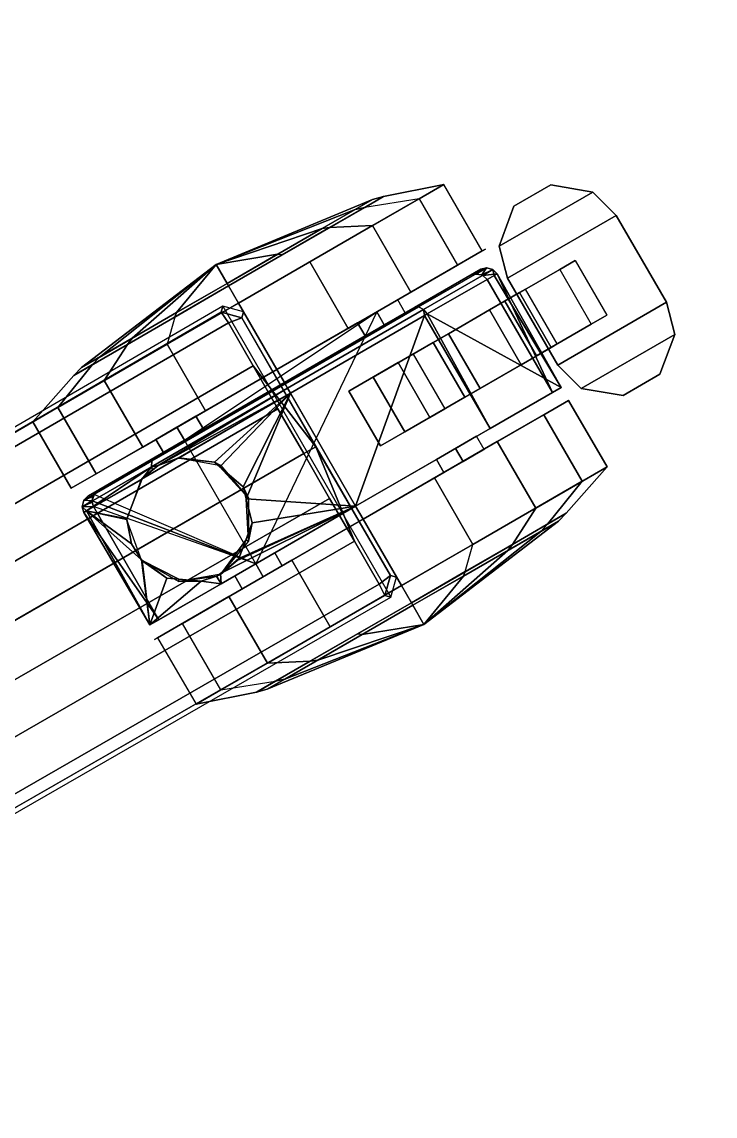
# Model space of a CAD drawing. Header units: millimetres. Extents: x 22804 to 54168, y 19058 to 39187.
# Drawn here: x 48299.6 to 48387.2, y 26384.5 to 26522.9 of the extents above; entities that cross this region are included whole.
import ezdxf

# ---------------------------------------------------------------- set-up
doc = ezdxf.new("R2010")
doc.units = ezdxf.units.MM
doc.header["$LTSCALE"] = 20
for name, color, linetype in [('Furniture', 31, 'Continuous'), ('TABLE-BASE', 6, 'Continuous'), ('TABLE-CASTER', 6, 'Continuous'), ('TABLE-TOPVEN', 6, 'Continuous')]:
    doc.layers.add(name, color=color, linetype=linetype)

# ---------------------------------------------------------------- blocks, each defined once
blk = doc.blocks.new('table')
at = {"layer": 'TABLE-BASE', "color": 4}
for points in [[(-45.5892, 23.6319, 2.4908), (-45.6896, 23.6606, 2.488), (-47.0104, 22.8981, 2.488), (-47.0377, 22.7956, 2.4908)], [(-45.6977, 23.6306, 3.1165), (-45.6896, 23.6606, 2.488), (-47.0104, 22.8981, 2.488), (-46.9804, 22.89, 3.1165)], [(-45.6977, 23.6306, 3.1165), (-45.5972, 23.6021, 3.1165), (-45.5892, 23.6319, 2.4908), (-45.6896, 23.6606, 2.488)], [(-46.9804, 22.89, 3.1165), (-46.338, 23.2586, 3.1748), (-45.6977, 23.6306, 3.1165)], [(-45.6977, 23.6306, 3.1165), (-46.338, 23.2586, 3.1748), (-45.8674, 23.451, 3.2217), (-45.6541, 23.5741, 3.1879)], [(-45.6977, 23.6306, 3.1165), (-45.6977, 23.6306, 3.1165), (-45.6541, 23.5741, 3.1879), (-45.5972, 23.6021, 3.1165)], [(-45.5972, 23.6021, 3.1165), (-45.6541, 23.5741, 3.1879), (-42.7077, 18.454, 3.6431), (-42.6576, 18.4786, 3.5733)], [(-42.7077, 18.454, 3.6431), (-45.6541, 23.5741, 3.1879), (-45.8674, 23.451, 3.2217), (-42.9183, 18.3324, 3.6824)], [(-45.8674, 23.451, 3.2217), (-46.338, 23.2586, 3.1748), (-46.3046, 23.1985, 3.2684), (-46.0814, 23.3274, 3.2461)], [(-42.9183, 18.3324, 3.6824), (-45.8674, 23.451, 3.2217), (-46.0814, 23.3274, 3.2461), (-43.1349, 18.2074, 3.7191)], [(-43.352, 18.0821, 3.7402), (-43.1349, 18.2074, 3.7191), (-46.0814, 23.3274, 3.2461), (-46.3046, 23.1985, 3.2684)], [(-46.338, 23.2586, 3.1748), (-46.9804, 22.89, 3.1165), (-46.9552, 22.823, 3.1879), (-46.7419, 22.9461, 3.2217)], [(-46.5279, 23.0697, 3.2461), (-46.3046, 23.1985, 3.2684), (-46.338, 23.2586, 3.1748), (-46.7419, 22.9461, 3.2217)], [(-46.3046, 23.1985, 3.2684), (-46.5279, 23.0697, 3.2461), (-43.567, 17.9579, 3.7191), (-43.35, 18.0832, 3.7402)], [(-43.567, 17.9579, 3.7191), (-46.5279, 23.0697, 3.2461), (-46.7419, 22.9461, 3.2217), (-43.7836, 17.8328, 3.6824)], [(-43.7836, 17.8328, 3.6824), (-46.7419, 22.9461, 3.2217), (-46.9552, 22.823, 3.1879), (-43.9942, 17.7113, 3.6431)], [(-47.0078, 22.7876, 3.1165), (-46.9804, 22.89, 3.1165), (-47.0104, 22.8981, 2.488), (-47.0377, 22.7956, 2.4908)], [(-46.9804, 22.89, 3.1165), (-46.9804, 22.89, 3.1165), (-47.0078, 22.7876, 3.1165), (-46.9552, 22.823, 3.1879)], [(-44.0406, 17.6801, 3.5733), (-43.9942, 17.7113, 3.6431), (-46.9552, 22.823, 3.1879), (-47.0078, 22.7876, 3.1165)]]:
    blk.add_3dface(points, dxfattribs=at)
for points, invisible_edges in [([(-45.5892, 23.6319, 2.4908), (-45.5972, 23.6021, 3.1165), (-42.6576, 18.4786, 3.5733), (-41.1654, 15.9384, 2.9398)], 4), ([(-42.5868, 15.1178, 2.9398), (-44.0406, 17.6801, 3.5733), (-47.0078, 22.7876, 3.1165), (-47.0377, 22.7956, 2.4908)], 1)]:
    blk.add_3dface(points, dxfattribs=dict(at, invisible_edges=invisible_edges))
at = {"layer": 'TABLE-CASTER', "color": 4}
for points in [[(-47.0575, 25.0045, 0.8077), (-46.898, 25.0463, 0.8077), (-46.629, 24.5804, 0.8077), (-46.745, 24.4632, 0.8077)], [(-47.0575, 25.0045, 0.9677), (-46.745, 24.4632, 0.9677), (-46.629, 24.5804, 0.9677), (-46.898, 25.0463, 0.9677)], [(-46.898, 25.0463, 0.8077), (-47.0575, 25.0045, 0.8077), (-47.0575, 25.0045, 0.9677), (-46.898, 25.0463, 0.9677)], [(-46.629, 24.5804, 0.8077), (-46.898, 25.0463, 0.8077), (-46.6996, 24.9725, 0.8077), (-46.5937, 24.7892, 0.8077)], [(-46.629, 24.5804, 0.9677), (-46.5937, 24.7892, 0.9677), (-46.6996, 24.9725, 0.9677), (-46.898, 25.0463, 0.9677)], [(-46.6996, 24.9725, 0.9677), (-46.6996, 24.9725, 0.8077), (-46.898, 25.0463, 0.8077), (-46.898, 25.0463, 0.9677)], [(-47.178, 24.2132, 0.8077), (-47.4905, 24.7545, 0.8077), (-47.0575, 25.0045, 0.8077), (-46.745, 24.4632, 0.8077)], [(-47.178, 24.2132, 0.9677), (-46.745, 24.4632, 0.9677), (-47.0575, 25.0045, 0.9677), (-47.4905, 24.7545, 0.9677)], [(-47.0575, 25.0045, 0.9677), (-47.0575, 25.0045, 0.8077), (-47.4905, 24.7545, 0.8077), (-47.4905, 24.7545, 0.9677)], [(-46.5937, 24.7892, 0.8077), (-46.6996, 24.9725, 0.8077), (-46.6996, 24.9725, 0.9677), (-46.5937, 24.7892, 0.9677)], [(-47.6066, 24.6373, 0.8077), (-47.4905, 24.7545, 0.8077), (-47.178, 24.2132, 0.8077), (-47.3376, 24.1714, 0.8077)], [(-47.6066, 24.6373, 0.9677), (-47.3376, 24.1714, 0.9677), (-47.178, 24.2132, 0.9677), (-47.4905, 24.7545, 0.9677)], [(-47.4905, 24.7545, 0.9677), (-47.4905, 24.7545, 0.8077), (-47.6066, 24.6373, 0.8077), (-47.6066, 24.6373, 0.9677)], [(-46.629, 24.5804, 0.9677), (-46.629, 24.5804, 0.8077), (-46.5937, 24.7892, 0.8077), (-46.5937, 24.7892, 0.9677)], [(-46.2376, 24.7089, 1.336), (-46.1663, 24.5855, 0.5276), (-46.4976, 24.3942, 0.5276), (-46.5689, 24.5177, 1.336)], [(-46.0324, 24.3535, 2.0469), (-46.2376, 24.7089, 1.336), (-46.5689, 24.5177, 1.336), (-46.3637, 24.1622, 2.0469)], [(-46.0324, 24.3535, 2.0469), (-45.8524, 24.2378, 1.8203), (-46.007, 24.5056, 1.2846), (-46.2376, 24.7089, 1.336)], [(-46.2376, 24.7089, 1.336), (-46.007, 24.5056, 1.2846), (-45.9533, 24.4126, 0.6756), (-46.1663, 24.5855, 0.5276)], [(-47.536, 24.2452, 0.8077), (-47.6419, 24.4285, 0.8077), (-47.6066, 24.6373, 0.8077), (-47.3376, 24.1714, 0.8077)], [(-47.536, 24.2452, 0.9677), (-47.3376, 24.1714, 0.9677), (-47.6066, 24.6373, 0.9677), (-47.6419, 24.4285, 0.9677)], [(-47.6066, 24.6373, 0.8077), (-47.6419, 24.4285, 0.8077), (-47.6419, 24.4285, 0.9677), (-47.6066, 24.6373, 0.9677)], [(-46.9484, 24.6305, 0.4039), (-46.791, 24.3579, 0.1353), (-47.0638, 24.2004, 0.1353), (-47.2212, 24.473, 0.4039)], [(-46.745, 24.4632, 0.8077), (-46.629, 24.5804, 0.8077), (-46.629, 24.5804, 0.9677), (-46.745, 24.4632, 0.9677)], [(-46.1663, 24.5855, 0.5276), (-45.8519, 24.0409), (-46.1832, 23.8497), (-46.4976, 24.3942, 0.5276)], [(-46.1663, 24.5855, 0.5276), (-45.9533, 24.4126, 0.6756), (-45.7164, 24.0023, 0.278), (-45.8519, 24.0409)], [(-47.1916, 24.1467, 1.3244), (-47.1916, 24.1467, 1.3244), (-46.6341, 24.4811, 1.3303), (-47.1999, 24.161, 1.2939)], [(-46.6084, 24.4366, 0.7276), (-46.6084, 24.4366, 0.7276), (-47.1999, 24.161, 1.2939), (-46.6341, 24.4811, 1.3303)], [(-46.9994, 23.8139, 2.033), (-46.9994, 23.8139, 2.033), (-46.6341, 24.4811, 1.3303), (-47.1916, 24.1467, 1.3244)], [(-46.6341, 24.4811, 1.3303), (-46.6341, 24.4811, 1.3303), (-46.9994, 23.8139, 2.033), (-46.4295, 24.1268, 2.045)], [(-45.9171, 24.3794, 0.7026), (-45.9533, 24.4126, 0.6756), (-46.007, 24.5056, 1.2846), (-45.9676, 24.4668, 1.2752)], [(-45.9676, 24.4668, 1.2752), (-46.007, 24.5056, 1.2846), (-45.8524, 24.2378, 1.8203), (-45.8222, 24.215, 1.7788)], [(-45.454, 23.7967, 1.1276), (-45.454, 23.7967, 1.1276), (-45.9676, 24.4668, 1.2752), (-45.8222, 24.215, 1.7788)], [(-45.454, 23.7967, 1.1276), (-45.454, 23.7967, 1.1276), (-45.9171, 24.3794, 0.7026), (-45.9676, 24.4668, 1.2752)], [(-47.6419, 24.4285, 0.9677), (-47.6419, 24.4285, 0.8077), (-47.536, 24.2452, 0.8077), (-47.536, 24.2452, 0.9677)], [(-47.1999, 24.161, 1.2939), (-47.1999, 24.161, 1.2939), (-46.6084, 24.4366, 0.7276), (-47.1714, 24.1116, 0.7276)], [(-47.178, 24.2132, 0.9677), (-47.178, 24.2132, 0.8077), (-46.745, 24.4632, 0.8077), (-46.745, 24.4632, 0.9677)], [(-46.8328, 24.4303, 0.5719), (-46.8501, 24.4603, 0.8077), (-47.1229, 24.3028, 0.8077), (-47.1056, 24.2728, 0.5719)], [(-46.747, 24.2817, 0.4065), (-46.8328, 24.4303, 0.5719), (-47.1056, 24.2728, 0.5719), (-47.0198, 24.1242, 0.4065)], [(-45.6944, 23.9936, 0.3289), (-45.7164, 24.0023, 0.278), (-45.9533, 24.4126, 0.6756), (-45.9171, 24.3794, 0.7026)], [(-46.791, 24.3579, 0.1353), (-46.5846, 24.0003, 0.1099), (-46.8573, 23.8428, 0.1099), (-47.0638, 24.2004, 0.1353)], [(-45.6944, 23.9936, 0.3289), (-45.6944, 23.9936, 0.3289), (-45.9171, 24.3794, 0.7026), (-45.454, 23.7967, 1.1276)], [(-45.6467, 23.6855, 2.3276), (-46.0324, 24.3535, 2.0469), (-46.3637, 24.1622, 2.0469), (-45.978, 23.4942, 2.3276)], [(-45.6467, 23.6855, 2.3276), (-45.5618, 23.7345, 2.0318), (-45.8524, 24.2378, 1.8203), (-46.0324, 24.3535, 2.0469)], [(-46.6286, 24.0765, 0.3805), (-46.747, 24.2817, 0.4065), (-47.0198, 24.1242, 0.4065), (-46.9014, 23.919, 0.3805)], [(-47.536, 24.2452, 0.8077), (-47.3376, 24.1714, 0.8077), (-47.3376, 24.1714, 0.9677), (-47.536, 24.2452, 0.9677)], [(-47.3376, 24.1714, 0.9677), (-47.3376, 24.1714, 0.8077), (-47.178, 24.2132, 0.8077), (-47.178, 24.2132, 0.9677)], [(-45.8222, 24.215, 1.7788), (-45.8524, 24.2378, 1.8203), (-45.5618, 23.7345, 2.0318), (-45.5491, 23.7419, 1.9776)], [(-45.8222, 24.215, 1.7788), (-45.8222, 24.215, 1.7788), (-45.5491, 23.7419, 1.9776), (-45.454, 23.7967, 1.1276)], [(-47.0348, 23.7697, 2.0094), (-47.0219, 23.7954, 2.0275), (-47.2211, 24.1405, 1.2929), (-47.23, 24.1078, 1.2895)], [(-47.1952, 24.0849, 0.7276), (-47.1952, 24.0849, 0.7276), (-47.23, 24.1078, 1.2895), (-47.2211, 24.1405, 1.2929)], [(-47.2211, 24.1405, 1.2929), (-47.2211, 24.1405, 1.2929), (-47.1999, 24.161, 1.2939), (-47.1911, 24.0895, 0.7276)], [(-47.1999, 24.161, 1.2939), (-47.1999, 24.161, 1.2939), (-47.2211, 24.1405, 1.2929), (-47.1916, 24.1467, 1.3244)], [(-47.1916, 24.1467, 1.3244), (-47.2211, 24.1405, 1.2929), (-47.0219, 23.7954, 2.0275), (-46.9994, 23.8139, 2.033)], [(-47.2211, 24.1405, 1.2929), (-47.2211, 24.1405, 1.2929), (-47.1911, 24.0895, 0.7276), (-47.1952, 24.0849, 0.7276)], [(-47.1714, 24.1116, 0.7276), (-47.1714, 24.1116, 0.7276), (-47.1911, 24.0895, 0.7276), (-47.1999, 24.161, 1.2939)], [(-47.6447, 23.8965, 1.336), (-47.4395, 23.5411, 2.0469), (-47.1083, 23.7323, 2.0469), (-47.3135, 24.0878, 1.336)], [(-47.23, 24.1078, 1.2895), (-47.23, 24.1078, 1.2895), (-47.1952, 24.0849, 0.7276), (-47.1978, 24.056, 0.7276)], [(-47.2221, 24.0796, 1.2856), (-47.0317, 23.7498, 1.9878), (-47.0348, 23.7697, 2.0094), (-47.23, 24.1078, 1.2895)], [(-47.2221, 24.0796, 1.2856), (-47.2221, 24.0796, 1.2856), (-47.23, 24.1078, 1.2895), (-47.1988, 24.0452, 0.7276)], [(-47.23, 24.1078, 1.2895), (-47.23, 24.1078, 1.2895), (-47.1978, 24.056, 0.7276), (-47.1988, 24.0452, 0.7276)], [(-46.9914, 23.7999, 2.0391), (-46.9914, 23.7999, 2.0391), (-46.4295, 24.1268, 2.045), (-46.9994, 23.8139, 2.033)], [(-46.4295, 24.1268, 2.045), (-46.4295, 24.1268, 2.045), (-46.9914, 23.7999, 2.0391), (-46.0428, 23.4568, 2.3276)], [(-46.3903, 24.0588, 1.2101), (-46.2752, 23.8594, 1.651), (-46.2103, 23.8969, 1.651), (-46.3254, 24.0963, 1.2101)], [(-47.1988, 24.0452, 0.7276), (-47.1988, 24.0452, 0.7276), (-47.1914, 24.0263, 0.7276), (-47.2221, 24.0796, 1.2856)], [(-46.5269, 23.9004, 0.5049), (-46.6286, 24.0765, 0.3805), (-46.9014, 23.919, 0.3805), (-46.7997, 23.7429, 0.5049)], [(-45.8519, 24.0409), (-45.4415, 23.33), (-45.7728, 23.1388), (-46.1832, 23.8497)], [(-46.5846, 24.0003, 0.1099), (-46.4119, 23.7012, 0.3379), (-46.6847, 23.5437, 0.3379), (-46.8573, 23.8428, 0.1099)], [(-45.5491, 23.7419, 0.2776), (-45.5618, 23.7345, 0.2235), (-45.7164, 24.0023, 0.278), (-45.6944, 23.9936, 0.3289)], [(-45.454, 23.7967, 1.1276), (-45.454, 23.7967, 1.1276), (-45.5491, 23.7419, 0.2776), (-45.6944, 23.9936, 0.3289)], [(-47.2591, 23.2285), (-47.5735, 23.7731, 0.5276), (-47.2422, 23.9643, 0.5276), (-46.9278, 23.4198)], [(-47.5735, 23.7731, 0.5276), (-47.5303, 23.5022, 0.6756), (-47.584, 23.5952, 1.2846), (-47.6447, 23.8965, 1.336)], [(-47.6447, 23.8965, 1.336), (-47.584, 23.5952, 1.2846), (-47.4294, 23.3274, 1.8203), (-47.4395, 23.5411, 2.0469)], [(-46.2752, 23.8594, 1.651), (-46.0428, 23.4568, 1.8276), (-45.9778, 23.4943, 1.8276), (-46.2103, 23.8969, 1.651)], [(-46.9994, 23.8139, 2.033), (-46.9994, 23.8139, 2.033), (-47.0219, 23.7954, 2.0275), (-46.9914, 23.7999, 2.0391)], [(-46.6513, 23.1055, 2.2963), (-46.6305, 23.1175, 2.3204), (-47.0219, 23.7954, 2.0275), (-47.0348, 23.7697, 2.0094)], [(-47.0317, 23.7498, 1.9878), (-46.6576, 23.1018, 2.2676), (-46.6513, 23.1055, 2.2963), (-47.0348, 23.7697, 2.0094)], [(-46.9914, 23.7999, 2.0391), (-47.0219, 23.7954, 2.0275), (-46.6305, 23.1175, 2.3204), (-46.6057, 23.1318, 2.3276)], [(-46.6057, 23.1318, 2.3276), (-46.6057, 23.1318, 2.3276), (-46.0428, 23.4568, 2.3276), (-46.9914, 23.7999, 2.0391)], [(-45.454, 23.7967, 1.1276), (-45.454, 23.7967, 1.1276), (-45.4037, 23.4901, 0.3289), (-45.5491, 23.7419, 0.2776)], [(-45.454, 23.7967, 1.1276), (-45.454, 23.7967, 1.1276), (-45.5491, 23.7419, 1.9776), (-45.2759, 23.2687, 1.7788)], [(-45.454, 23.7967, 1.1276), (-45.454, 23.7967, 1.1276), (-45.181, 23.1044, 0.7026), (-45.4037, 23.4901, 0.3289)], [(-45.454, 23.7967, 1.1276), (-45.454, 23.7967, 1.1276), (-45.1305, 23.0169, 1.2752), (-45.181, 23.1044, 0.7026)], [(-45.2759, 23.2687, 1.7788), (-45.2759, 23.2687, 1.7788), (-45.1305, 23.0169, 1.2752), (-45.454, 23.7967, 1.1276)], [(-47.4395, 23.5411, 2.0469), (-47.0538, 22.8731, 2.3276), (-46.7226, 23.0643, 2.3276), (-47.1083, 23.7323, 2.0469)], [(-47.0701, 23.6663, 1.2101), (-46.955, 23.4669, 1.651), (-46.8901, 23.5044, 1.651), (-47.0052, 23.7038, 1.2101)], [(-45.2611, 23.0175, 2.0469), (-45.2712, 23.2312, 1.8203), (-45.5618, 23.7345, 2.0318), (-45.6467, 23.6855, 2.3276)], [(-45.5491, 23.7419, 1.9776), (-45.5618, 23.7345, 2.0318), (-45.2712, 23.2312, 1.8203), (-45.2759, 23.2687, 1.7788)], [(-45.4037, 23.4901, 0.3289), (-45.4072, 23.4667, 0.278), (-45.5618, 23.7345, 0.2235), (-45.5491, 23.7419, 0.2776)], [(-46.4119, 23.7012, 0.3379), (-46.3425, 23.581, 0.7276), (-46.6153, 23.4235, 0.7276), (-46.6847, 23.5437, 0.3379)], [(-45.2611, 23.0175, 2.0469), (-45.6467, 23.6855, 2.3276), (-45.978, 23.4942, 2.3276), (-45.5923, 22.8262, 2.0469)], [(-47.4247, 23.2899, 1.7788), (-47.4294, 23.3274, 1.8203), (-47.584, 23.5952, 1.2846), (-47.57, 23.5416, 1.2752)], [(-47.57, 23.5416, 1.2752), (-47.584, 23.5952, 1.2846), (-47.5303, 23.5022, 0.6756), (-47.5196, 23.4542, 0.7026)], [(-47.2465, 22.7618, 1.1276), (-47.2465, 22.7618, 1.1276), (-47.57, 23.5416, 1.2752), (-47.5196, 23.4542, 0.7026)], [(-47.4247, 23.2899, 1.7788), (-47.4247, 23.2899, 1.7788), (-47.57, 23.5416, 1.2752), (-47.2465, 22.7618, 1.1276)], [(-47.4395, 23.5411, 2.0469), (-47.4294, 23.3274, 1.8203), (-47.1388, 22.824, 2.0318), (-47.0538, 22.8731, 2.3276)], [(-47.0098, 23.5618, 0.7276), (-47.0098, 23.5618, 0.7276), (-45.7555, 22.9593, 0.7276), (-46.3704, 22.6043, 0.7276)], [(-47.5196, 23.4542, 0.7026), (-47.5303, 23.5022, 0.6756), (-47.2934, 23.0919, 0.278), (-47.2969, 23.0685, 0.3289)], [(-46.955, 23.4669, 1.651), (-46.7226, 23.0643, 1.8276), (-46.6576, 23.1018, 1.8276), (-46.8901, 23.5044, 1.651)], [(-46.0428, 23.4568, 1.8276), (-45.8103, 23.0542, 1.651), (-45.7454, 23.0917, 1.651), (-45.9778, 23.4943, 1.8276)], [(-45.181, 23.1044, 0.7026), (-45.1703, 23.0564, 0.6756), (-45.4072, 23.4667, 0.278), (-45.4037, 23.4901, 0.3289)], [(-47.2465, 22.7618, 1.1276), (-47.2465, 22.7618, 1.1276), (-47.5196, 23.4542, 0.7026), (-47.2969, 23.0685, 0.3289)], [(-46.0428, 23.4568, 2.3276), (-46.0428, 23.4568, 2.3276), (-46.6057, 23.1318, 2.3276), (-46.079, 22.9115, 2.2381)], [(-46.079, 22.9115, 2.2381), (-46.079, 22.9115, 2.2381), (-45.9593, 22.9419, 2.2241), (-46.0428, 23.4568, 2.3276)], [(-46.0428, 23.4568, 2.3276), (-45.9593, 22.9419, 2.2241), (-45.8735, 22.9097, 2.1865), (-45.7817, 22.8752, 2.1463)], [(-46.0428, 23.4568, 2.3276), (-46.0428, 23.4568, 2.3276), (-45.7078, 22.7836, 2.062), (-45.656, 22.7869, 2.045)], [(-45.7078, 22.7836, 2.062), (-45.7078, 22.7836, 2.062), (-46.0428, 23.4568, 2.3276), (-45.7713, 22.8666, 2.1383)], [(-46.0428, 23.4568, 2.3276), (-46.0428, 23.4568, 2.3276), (-45.7817, 22.8752, 2.1463), (-45.7713, 22.8666, 2.1383)], [(-46.8486, 22.5176), (-47.2591, 23.2285), (-46.9278, 23.4198), (-46.5174, 22.7089)], [(-47.1515, 22.8167, 1.9776), (-47.1388, 22.824, 2.0318), (-47.4294, 23.3274, 1.8203), (-47.4247, 23.2899, 1.7788)], [(-45.4415, 23.33), (-45.1271, 22.7855, 0.5276), (-45.4584, 22.5942, 0.5276), (-45.7728, 23.1388)], [(-47.2465, 22.7618, 1.1276), (-47.2465, 22.7618, 1.1276), (-47.1515, 22.8167, 1.9776), (-47.4247, 23.2899, 1.7788)], [(-45.2759, 23.2687, 1.7788), (-45.2712, 23.2312, 1.8203), (-45.1166, 22.9634, 1.2846), (-45.1305, 23.0169, 1.2752)], [(-45.0558, 22.662, 1.336), (-45.1166, 22.9634, 1.2846), (-45.2712, 23.2312, 1.8203), (-45.2611, 23.0175, 2.0469)], [(-46.6576, 23.1018, 2.2676), (-46.2835, 22.4539, 1.9878), (-46.2679, 22.4413, 2.0094), (-46.6513, 23.1055, 2.2963)], [(-46.2679, 22.4413, 2.0094), (-46.2391, 22.4396, 2.0275), (-46.6305, 23.1175, 2.3204), (-46.6513, 23.1055, 2.2963)], [(-46.2458, 22.4736, 2.061), (-46.2458, 22.4736, 2.061), (-46.6057, 23.1318, 2.3276), (-46.6305, 23.1175, 2.3204)], [(-46.2391, 22.4396, 2.0275), (-46.2391, 22.4396, 2.0275), (-46.2458, 22.4736, 2.061), (-46.6305, 23.1175, 2.3204)], [(-46.6057, 23.1318, 2.3276), (-46.6057, 23.1318, 2.3276), (-46.2458, 22.4736, 2.061), (-46.2822, 22.5716, 2.1383)], [(-46.1382, 22.8964, 2.245), (-46.1382, 22.8964, 2.245), (-46.079, 22.9115, 2.2381), (-46.6057, 23.1318, 2.3276)], [(-46.2822, 22.5716, 2.1383), (-46.2822, 22.5716, 2.1383), (-46.2818, 22.5754, 2.14), (-46.6057, 23.1318, 2.3276)], [(-46.2623, 22.7532, 2.2187), (-46.2623, 22.7532, 2.2187), (-46.6057, 23.1318, 2.3276), (-46.2818, 22.5754, 2.14)], [(-46.6057, 23.1318, 2.3276), (-46.6057, 23.1318, 2.3276), (-46.2623, 22.7532, 2.2187), (-46.239, 22.7801, 2.2236)], [(-46.239, 22.7801, 2.2236), (-46.239, 22.7801, 2.2236), (-46.1382, 22.8964, 2.245), (-46.6057, 23.1318, 2.3276)], [(-45.1305, 23.0169, 1.2752), (-45.1166, 22.9634, 1.2846), (-45.1703, 23.0564, 0.6756), (-45.181, 23.1044, 0.7026)], [(-47.2969, 23.0685, 0.3289), (-47.2934, 23.0919, 0.278), (-47.1388, 22.824, 0.2235), (-47.1515, 22.8167, 0.2776)], [(-47.2465, 22.7618, 1.1276), (-47.2465, 22.7618, 1.1276), (-47.2969, 23.0685, 0.3289), (-47.1515, 22.8167, 0.2776)], [(-47.0538, 22.8731, 2.3276), (-46.6682, 22.2051, 2.0469), (-46.3369, 22.3963, 2.0469), (-46.7226, 23.0643, 2.3276)], [(-46.7226, 23.0643, 1.8276), (-46.4901, 22.6617, 1.651), (-46.4252, 22.6992, 1.651), (-46.6576, 23.1018, 1.8276)], [(-45.8103, 23.0542, 1.651), (-45.6952, 22.8548, 1.2101), (-45.6302, 22.8923, 1.2101), (-45.7454, 23.0917, 1.651)], [(-45.1271, 22.7855, 0.5276), (-45.1703, 23.0564, 0.6756), (-45.1166, 22.9634, 1.2846), (-45.0558, 22.662, 1.336)], [(-45.6952, 22.8548, 1.2101), (-45.7555, 22.9593, 0.7276), (-45.6906, 22.9968, 0.7276), (-45.6302, 22.8923, 1.2101)], [(-45.0558, 22.662, 1.336), (-45.2611, 23.0175, 2.0469), (-45.5923, 22.8262, 2.0469), (-45.3871, 22.4708, 1.336)], [(-46.0685, 22.1455, 0.7276), (-46.0685, 22.1455, 0.7276), (-46.1005, 22.1569, 0.7276), (-45.7555, 22.9593, 0.7276)], [(-45.8683, 22.9235, 2.5276), (-45.8683, 22.9235, 2.5276), (-45.9593, 22.9419, 2.2241), (-46.079, 22.9115, 2.2381)], [(-46.0685, 22.1455, 0.7276), (-45.7555, 22.9593, 0.7276), (-46.04, 22.152, 0.7276), (-46.0685, 22.1455, 0.7276)], [(-45.9593, 22.9419, 2.2241), (-45.9593, 22.9419, 2.2241), (-45.8683, 22.9235, 2.5276), (-45.8735, 22.9097, 2.1865)], [(-46.0821, 22.9235, 2.5276), (-46.0821, 22.9235, 2.5276), (-46.239, 22.7801, 2.2236), (-46.2458, 22.7861, 2.5276)], [(-46.239, 22.7801, 2.2236), (-46.239, 22.7801, 2.2236), (-46.0821, 22.9235, 2.5276), (-46.1382, 22.8964, 2.245)], [(-46.079, 22.9115, 2.2381), (-46.079, 22.9115, 2.2381), (-46.1382, 22.8964, 2.245), (-46.0821, 22.9235, 2.5276)], [(-46.079, 22.9115, 2.2381), (-46.079, 22.9115, 2.2381), (-46.0821, 22.9235, 2.5276), (-45.8683, 22.9235, 2.5276)], [(-45.7046, 22.7861, 2.5276), (-45.7046, 22.7861, 2.5276), (-45.8735, 22.9097, 2.1865), (-45.8683, 22.9235, 2.5276)], [(-45.8735, 22.9097, 2.1865), (-45.8735, 22.9097, 2.1865), (-45.7046, 22.7861, 2.5276), (-45.7817, 22.8752, 2.1463)], [(-47.0538, 22.8731, 2.3276), (-47.1388, 22.824, 2.0318), (-46.8482, 22.3207, 1.8203), (-46.6682, 22.2051, 2.0469)], [(-45.7713, 22.8666, 2.1383), (-45.7713, 22.8666, 2.1383), (-45.7817, 22.8752, 2.1463), (-45.7046, 22.7861, 2.5276)], [(-45.7046, 22.7861, 2.5276), (-45.6937, 22.7652, 2.045), (-45.7078, 22.7836, 2.062), (-45.7713, 22.8666, 2.1383)], [(-47.2465, 22.7618, 1.1276), (-47.2465, 22.7618, 1.1276), (-47.1515, 22.8167, 0.2776), (-47.0061, 22.5649, 0.3289)], [(-46.8783, 22.3435, 1.7788), (-46.8783, 22.3435, 1.7788), (-47.1515, 22.8167, 1.9776), (-47.2465, 22.7618, 1.1276)], [(-46.8783, 22.3435, 1.7788), (-46.8482, 22.3207, 1.8203), (-47.1388, 22.824, 2.0318), (-47.1515, 22.8167, 1.9776)], [(-47.1515, 22.8167, 0.2776), (-47.1388, 22.824, 0.2235), (-46.9841, 22.5562, 0.278), (-47.0061, 22.5649, 0.3289)], [(-46.2458, 22.7861, 2.5276), (-46.2458, 22.7861, 2.5276), (-46.2623, 22.7532, 2.2187), (-46.2829, 22.5755, 2.5276)], [(-46.2623, 22.7532, 2.2187), (-46.2623, 22.7532, 2.2187), (-46.2458, 22.7861, 2.5276), (-46.239, 22.7801, 2.2236)], [(-45.6937, 22.7652, 2.045), (-45.6937, 22.7652, 2.045), (-45.656, 22.7869, 2.045), (-45.7078, 22.7836, 2.062)], [(-45.6674, 22.5755, 2.5276), (-45.6932, 22.7645, 2.0444), (-45.6937, 22.7652, 2.045), (-45.7046, 22.7861, 2.5276)], [(-45.6937, 22.7652, 2.045), (-45.6937, 22.7652, 2.045), (-45.6932, 22.7645, 2.0444), (-45.656, 22.7869, 2.045)], [(-45.6682, 22.688, 1.9716), (-45.6682, 22.688, 1.9716), (-45.656, 22.7869, 2.045), (-45.6932, 22.7645, 2.0444)], [(-45.656, 22.7869, 2.045), (-45.656, 22.7869, 2.045), (-45.6682, 22.688, 1.9716), (-45.4514, 22.4325, 1.3303)], [(-47.2465, 22.7618, 1.1276), (-47.2465, 22.7618, 1.1276), (-46.733, 22.0918, 1.2752), (-46.8783, 22.3435, 1.7788)], [(-47.2465, 22.7618, 1.1276), (-47.2465, 22.7618, 1.1276), (-46.7834, 22.1792, 0.7026), (-46.733, 22.0918, 1.2752)], [(-47.0061, 22.5649, 0.3289), (-47.0061, 22.5649, 0.3289), (-46.7834, 22.1792, 0.7026), (-47.2465, 22.7618, 1.1276)], [(-46.2818, 22.5754, 2.14), (-46.2818, 22.5754, 2.14), (-46.2829, 22.5755, 2.5276), (-46.2623, 22.7532, 2.2187)], [(-45.6682, 22.688, 1.9716), (-45.6682, 22.688, 1.9716), (-45.6932, 22.7645, 2.0444), (-45.6674, 22.5755, 2.5276)], [(-46.5342, 21.9731, 0.5276), (-46.8486, 22.5176), (-46.5174, 22.7089), (-46.203, 22.1643, 0.5276)], [(-46.4901, 22.6617, 1.651), (-46.375, 22.4623, 1.2101), (-46.3101, 22.4998, 1.2101), (-46.4252, 22.6992, 1.651)], [(-45.4514, 22.4325, 1.3303), (-45.6682, 22.688, 1.9716), (-45.6785, 22.5767, 1.8604), (-45.6842, 22.516, 1.7998)], [(-45.6682, 22.688, 1.9716), (-45.6682, 22.688, 1.9716), (-45.6674, 22.5755, 2.5276), (-45.6785, 22.5767, 1.8604)], [(-47.0061, 22.5649, 0.3289), (-46.9841, 22.5562, 0.278), (-46.7473, 22.1459, 0.6756), (-46.7834, 22.1792, 0.7026)], [(-46.375, 22.4623, 1.2101), (-46.4354, 22.5668, 0.7276), (-46.3704, 22.6043, 0.7276), (-46.3101, 22.4998, 1.2101)], [(-46.2829, 22.5755, 2.5276), (-46.2829, 22.5755, 2.5276), (-46.2818, 22.5754, 2.14), (-46.2822, 22.5716, 2.1383)], [(-46.2829, 22.5755, 2.5276), (-46.2829, 22.5755, 2.5276), (-46.2822, 22.5716, 2.1383), (-46.1761, 22.3904, 2.5276)], [(-46.2458, 22.4736, 2.061), (-46.2458, 22.4736, 2.061), (-46.1761, 22.3904, 2.5276), (-46.2822, 22.5716, 2.1383)], [(-45.7743, 22.3904, 2.5276), (-45.7743, 22.3904, 2.5276), (-45.6785, 22.5767, 1.8604), (-45.6674, 22.5755, 2.5276)], [(-45.6785, 22.5767, 1.8604), (-45.6785, 22.5767, 1.8604), (-45.7743, 22.3904, 2.5276), (-45.6842, 22.516, 1.7998)], [(-46.5342, 21.9731, 0.5276), (-46.7473, 22.1459, 0.6756), (-46.9841, 22.5562, 0.278), (-46.8486, 22.5176)], [(-45.7701, 22.394, 1.6962), (-45.7701, 22.394, 1.6962), (-45.6842, 22.516, 1.7998), (-45.7748, 22.3911, 1.6959)], [(-45.7743, 22.3904, 2.5276), (-45.7743, 22.3904, 2.5276), (-45.7748, 22.3911, 1.6959), (-45.6842, 22.516, 1.7998)], [(-45.7701, 22.394, 1.6962), (-45.7701, 22.394, 1.6962), (-45.4514, 22.4325, 1.3303), (-45.6842, 22.516, 1.7998)], [(-46.2835, 22.4539, 1.9878), (-46.0931, 22.1241, 1.2856), (-46.0727, 22.1032, 1.2895), (-46.2679, 22.4413, 2.0094)], [(-46.1761, 22.3904, 2.5276), (-46.1761, 22.3904, 2.5276), (-46.2458, 22.4736, 2.061), (-46.223, 22.446, 2.0304)], [(-46.2458, 22.4736, 2.061), (-46.2458, 22.4736, 2.061), (-46.2391, 22.4396, 2.0275), (-46.223, 22.446, 2.0304)], [(-46.04, 22.152, 0.7276), (-46.04, 22.152, 0.7276), (-45.4771, 22.477, 0.7276), (-46.0115, 22.1026, 1.2939)], [(-45.4514, 22.4325, 1.3303), (-45.4514, 22.4325, 1.3303), (-46.0115, 22.1026, 1.2939), (-45.4771, 22.477, 0.7276)], [(-46.6682, 22.2051, 2.0469), (-46.463, 21.8496, 1.336), (-46.1317, 22.0409, 1.336), (-46.3369, 22.3963, 2.0469)], [(-46.0727, 22.1032, 1.2895), (-46.0399, 22.0945, 1.2929), (-46.2391, 22.4396, 2.0275), (-46.2679, 22.4413, 2.0094)], [(-46.1791, 22.393, 1.9716), (-46.1791, 22.393, 1.9716), (-46.223, 22.446, 2.0304), (-46.2391, 22.4396, 2.0275)], [(-46.0192, 22.1161, 1.3254), (-46.0192, 22.1161, 1.3254), (-46.2391, 22.4396, 2.0275), (-46.0399, 22.0945, 1.2929)], [(-46.2391, 22.4396, 2.0275), (-46.2391, 22.4396, 2.0275), (-46.0192, 22.1161, 1.3254), (-46.1791, 22.393, 1.9716)], [(-46.1791, 22.393, 1.9716), (-46.1791, 22.393, 1.9716), (-46.1761, 22.3904, 2.5276), (-46.223, 22.446, 2.0304)], [(-46.0115, 22.1026, 1.2939), (-46.0115, 22.1026, 1.2939), (-45.4514, 22.4325, 1.3303), (-46.0192, 22.1161, 1.3254)], [(-45.7748, 22.3911, 1.6959), (-45.7748, 22.3911, 1.6959), (-46.0192, 22.1161, 1.3254), (-45.4514, 22.4325, 1.3303)], [(-45.4514, 22.4325, 1.3303), (-45.4514, 22.4325, 1.3303), (-45.7701, 22.394, 1.6962), (-45.7748, 22.3911, 1.6959)], [(-46.733, 22.0918, 1.2752), (-46.6936, 22.0529, 1.2846), (-46.8482, 22.3207, 1.8203), (-46.8783, 22.3435, 1.7788)], [(-46.1761, 22.3904, 2.5276), (-46.1761, 22.3904, 2.5276), (-46.1791, 22.393, 1.9716), (-46.1755, 22.3917, 1.9678)], [(-46.1755, 22.3917, 1.9678), (-46.1755, 22.3917, 1.9678), (-46.1791, 22.393, 1.9716), (-46.0192, 22.1161, 1.3254)], [(-45.9795, 22.3173, 1.7622), (-45.9752, 22.3173, 2.5276), (-46.1761, 22.3904, 2.5276), (-46.1755, 22.3917, 1.9678)], [(-46.0192, 22.1161, 1.3254), (-46.0192, 22.1161, 1.3254), (-45.9795, 22.3173, 1.7622), (-46.1755, 22.3917, 1.9678)], [(-46.0192, 22.1161, 1.3254), (-46.0192, 22.1161, 1.3254), (-45.7748, 22.3911, 1.6959), (-45.855, 22.3414, 1.6903)], [(-45.855, 22.3414, 1.6903), (-45.855, 22.3414, 1.6903), (-45.9753, 22.3181, 1.7598), (-46.0192, 22.1161, 1.3254)], [(-45.855, 22.3414, 1.6903), (-45.855, 22.3414, 1.6903), (-45.9752, 22.3173, 2.5276), (-45.9753, 22.3181, 1.7598)], [(-45.9752, 22.3173, 2.5276), (-45.9752, 22.3173, 2.5276), (-45.855, 22.3414, 1.6903), (-45.7743, 22.3904, 2.5276)], [(-45.7748, 22.3911, 1.6959), (-45.7748, 22.3911, 1.6959), (-45.7743, 22.3904, 2.5276), (-45.855, 22.3414, 1.6903)], [(-46.6682, 22.2051, 2.0469), (-46.8482, 22.3207, 1.8203), (-46.6936, 22.0529, 1.2846), (-46.463, 21.8496, 1.336)], [(-45.9795, 22.3173, 1.7622), (-45.9795, 22.3173, 1.7622), (-46.0192, 22.1161, 1.3254), (-45.9753, 22.3181, 1.7598)], [(-45.9753, 22.3181, 1.7598), (-45.9753, 22.3181, 1.7598), (-45.9752, 22.3173, 2.5276), (-45.9795, 22.3173, 1.7622)], [(-46.7834, 22.1792, 0.7026), (-46.7473, 22.1459, 0.6756), (-46.6936, 22.0529, 1.2846), (-46.733, 22.0918, 1.2752)], [(-46.1005, 22.1569, 0.7276), (-46.0727, 22.1032, 1.2895), (-46.0931, 22.1241, 1.2856), (-46.1239, 22.1773, 0.7276)], [(-46.463, 21.8496, 1.336), (-46.6936, 22.0529, 1.2846), (-46.7473, 22.1459, 0.6756), (-46.5342, 21.9731, 0.5276)], [(-46.463, 21.8496, 1.336), (-46.5342, 21.9731, 0.5276), (-46.203, 22.1643, 0.5276), (-46.1317, 22.0409, 1.336)], [(-46.0913, 22.1488, 0.7276), (-46.0913, 22.1488, 0.7276), (-46.0727, 22.1032, 1.2895), (-46.1005, 22.1569, 0.7276)], [(-46.0727, 22.1032, 1.2895), (-46.0727, 22.1032, 1.2895), (-46.0913, 22.1488, 0.7276), (-46.0685, 22.1455, 0.7276)], [(-46.0685, 22.1455, 0.7276), (-46.0685, 22.1455, 0.7276), (-46.0399, 22.0945, 1.2929), (-46.0727, 22.1032, 1.2895)], [(-46.0399, 22.0945, 1.2929), (-46.0399, 22.0945, 1.2929), (-46.0685, 22.1455, 0.7276), (-46.063, 22.1447, 0.7276)], [(-46.063, 22.1447, 0.7276), (-46.063, 22.1447, 0.7276), (-46.04, 22.152, 0.7276), (-46.0399, 22.0945, 1.2929)], [(-46.0115, 22.1026, 1.2939), (-46.0115, 22.1026, 1.2939), (-46.0399, 22.0945, 1.2929), (-46.04, 22.152, 0.7276)], [(-46.0399, 22.0945, 1.2929), (-46.0399, 22.0945, 1.2929), (-46.0115, 22.1026, 1.2939), (-46.0192, 22.1161, 1.3254)]]:
    blk.add_3dface(points, dxfattribs=at)
for points, invisible_edges in [([(-47.2212, 24.473, 0.4039), (-47.2212, 24.473, 0.4039), (-47.2662, 24.5509, 0.8077), (-46.9934, 24.7084, 0.8077)], 9), ([(-46.9484, 24.6305, 0.4039), (-46.9484, 24.6305, 0.4039), (-47.2212, 24.473, 0.4039), (-46.9934, 24.7084, 0.8077)], 6), ([(-46.9934, 24.7084, 0.8077), (-46.9934, 24.7084, 0.8077), (-46.8328, 24.4303, 0.5719), (-46.9484, 24.6305, 0.4039)], 6), ([(-46.8328, 24.4303, 0.5719), (-46.8328, 24.4303, 0.5719), (-46.9934, 24.7084, 0.8077), (-46.8501, 24.4603, 0.8077)], 2), ([(-46.9484, 24.6305, 0.4039), (-46.9484, 24.6305, 0.4039), (-46.747, 24.2817, 0.4065), (-46.791, 24.3579, 0.1353)], 6), ([(-46.747, 24.2817, 0.4065), (-46.747, 24.2817, 0.4065), (-46.9484, 24.6305, 0.4039), (-46.8328, 24.4303, 0.5719)], 6), ([(-47.2212, 24.473, 0.4039), (-47.2212, 24.473, 0.4039), (-47.1229, 24.3028, 0.8077), (-47.2662, 24.5509, 0.8077)], 2), ([(-47.1229, 24.3028, 0.8077), (-47.1229, 24.3028, 0.8077), (-47.2212, 24.473, 0.4039), (-47.1056, 24.2728, 0.5719)], 6), ([(-47.0638, 24.2004, 0.1353), (-47.0638, 24.2004, 0.1353), (-47.1056, 24.2728, 0.5719), (-47.2212, 24.473, 0.4039)], 6), ([(-46.6341, 24.4811, 1.3303), (-46.6341, 24.4811, 1.3303), (-46.33, 23.9543, 0.7276), (-46.6084, 24.4366, 0.7276)], 2), ([(-46.33, 23.9543, 0.7276), (-46.33, 23.9543, 0.7276), (-46.6341, 24.4811, 1.3303), (-46.3903, 24.0588, 1.2101)], 6), ([(-46.4295, 24.1268, 2.045), (-46.4295, 24.1268, 2.045), (-46.3903, 24.0588, 1.2101), (-46.6341, 24.4811, 1.3303)], 6), ([(-46.5689, 24.5177, 1.336), (-46.5689, 24.5177, 1.336), (-46.2104, 23.8968, 1.651), (-46.3637, 24.1622, 2.0469)], 6), ([(-46.2104, 23.8968, 1.651), (-46.2104, 23.8968, 1.651), (-46.5689, 24.5177, 1.336), (-46.3255, 24.0962, 1.2101)], 6), ([(-46.4976, 24.3942, 0.5276), (-46.4976, 24.3942, 0.5276), (-46.3255, 24.0962, 1.2101), (-46.5689, 24.5177, 1.336)], 6), ([(-46.6084, 24.4366, 0.7276), (-46.6084, 24.4366, 0.7276), (-46.4845, 23.8269, 0.7276), (-47.1714, 24.1116, 0.7276)], 6), ([(-46.4845, 23.8269, 0.7276), (-46.4845, 23.8269, 0.7276), (-46.6084, 24.4366, 0.7276), (-46.33, 23.9543, 0.7276)], 11), ([(-46.791, 24.3579, 0.1353), (-46.791, 24.3579, 0.1353), (-46.6286, 24.0765, 0.3805), (-46.5846, 24.0003, 0.1099)], 6), ([(-46.6286, 24.0765, 0.3805), (-46.6286, 24.0765, 0.3805), (-46.791, 24.3579, 0.1353), (-46.747, 24.2817, 0.4065)], 6), ([(-46.3255, 24.0962, 1.2101), (-46.3255, 24.0962, 1.2101), (-46.4976, 24.3942, 0.5276), (-46.2652, 23.9917, 0.7276)], 6), ([(-46.1832, 23.8497), (-46.1832, 23.8497), (-46.2652, 23.9917, 0.7276), (-46.4976, 24.3942, 0.5276)], 6), ([(-47.1056, 24.2728, 0.5719), (-47.1056, 24.2728, 0.5719), (-47.0638, 24.2004, 0.1353), (-47.0198, 24.1242, 0.4065)], 6), ([(-46.8573, 23.8428, 0.1099), (-46.8573, 23.8428, 0.1099), (-47.0198, 24.1242, 0.4065), (-47.0638, 24.2004, 0.1353)], 6), ([(-46.3637, 24.1622, 2.0469), (-46.3637, 24.1622, 2.0469), (-45.978, 23.4942, 1.8276), (-45.978, 23.4942, 2.3276)], 6), ([(-45.978, 23.4942, 1.8276), (-45.978, 23.4942, 1.8276), (-46.3637, 24.1622, 2.0469), (-46.2104, 23.8968, 1.651)], 6), ([(-47.6447, 23.8965, 1.336), (-47.6447, 23.8965, 1.336), (-47.3226, 24.1036, 1.1276), (-47.5735, 23.7731, 0.5276)], 6), ([(-47.6447, 23.8965, 1.336), (-47.6447, 23.8965, 1.336), (-47.3135, 24.0878, 1.336), (-47.3226, 24.1036, 1.1276)], 11), ([(-47.2422, 23.9643, 0.5276), (-47.2422, 23.9643, 0.5276), (-47.5735, 23.7731, 0.5276), (-47.3226, 24.1036, 1.1276)], 6), ([(-47.3226, 24.1036, 1.1276), (-47.3226, 24.1036, 1.1276), (-47.3135, 24.0878, 1.336), (-47.0701, 23.6663, 1.2101)], 13), ([(-47.0098, 23.5618, 0.7276), (-47.0098, 23.5618, 0.7276), (-47.3226, 24.1036, 1.1276), (-47.0701, 23.6663, 1.2101)], 6), ([(-47.3226, 24.1036, 1.1276), (-47.3226, 24.1036, 1.1276), (-47.0098, 23.5618, 0.7276), (-47.2422, 23.9643, 0.5276)], 6), ([(-47.1083, 23.7323, 2.0469), (-47.1083, 23.7323, 2.0469), (-47.0701, 23.6663, 1.2101), (-47.3135, 24.0878, 1.336)], 6), ([(-47.1952, 24.0849, 0.7276), (-47.1952, 24.0849, 0.7276), (-47.1911, 24.0895, 0.7276), (-47.1978, 24.056, 0.7276)], 4), ([(-47.1911, 24.0895, 0.7276), (-47.1911, 24.0895, 0.7276), (-47.1714, 24.1116, 0.7276), (-46.4845, 23.8269, 0.7276)], 13), ([(-47.0198, 24.1242, 0.4065), (-47.0198, 24.1242, 0.4065), (-46.8573, 23.8428, 0.1099), (-46.9014, 23.919, 0.3805)], 6), ([(-46.3903, 24.0588, 1.2101), (-46.3903, 24.0588, 1.2101), (-46.4295, 24.1268, 2.045), (-46.2752, 23.8594, 1.651)], 6), ([(-46.0428, 23.4568, 2.3276), (-46.0428, 23.4568, 2.3276), (-46.2752, 23.8594, 1.651), (-46.4295, 24.1268, 2.045)], 6), ([(-46.3903, 24.0588, 1.2101), (-46.3903, 24.0588, 1.2101), (-46.3254, 24.0963, 1.2101), (-46.33, 23.9543, 0.7276)], 6), ([(-46.3254, 24.0963, 1.2101), (-46.3254, 24.0963, 1.2101), (-46.265, 23.9918, 0.7276), (-46.33, 23.9543, 0.7276)], 9), ([(-47.2221, 24.0796, 1.2856), (-47.2221, 24.0796, 1.2856), (-46.8901, 23.5044, 1.651), (-47.0317, 23.7498, 1.9878)], 6), ([(-46.8901, 23.5044, 1.651), (-46.8901, 23.5044, 1.651), (-47.2221, 24.0796, 1.2856), (-47.0052, 23.7038, 1.2101)], 6), ([(-47.1914, 24.0263, 0.7276), (-47.1914, 24.0263, 0.7276), (-47.0052, 23.7038, 1.2101), (-47.2221, 24.0796, 1.2856)], 6), ([(-47.1978, 24.056, 0.7276), (-47.1978, 24.056, 0.7276), (-46.4845, 23.8269, 0.7276), (-47.1988, 24.0452, 0.7276)], 6), ([(-46.7573, 23.6694, 0.7276), (-46.7573, 23.6694, 0.7276), (-47.1988, 24.0452, 0.7276), (-46.4845, 23.8269, 0.7276)], 6), ([(-47.1988, 24.0452, 0.7276), (-47.1988, 24.0452, 0.7276), (-46.7573, 23.6694, 0.7276), (-47.1914, 24.0263, 0.7276)], 6), ([(-46.5269, 23.9004, 0.5049), (-46.5269, 23.9004, 0.5049), (-46.5846, 24.0003, 0.1099), (-46.6286, 24.0765, 0.3805)], 6), ([(-45.5618, 23.7345, 0.2235), (-45.5618, 23.7345, 0.2235), (-45.8519, 24.0409), (-45.7164, 24.0023, 0.278)], 6), ([(-45.8519, 24.0409), (-45.8519, 24.0409), (-45.5618, 23.7345, 0.2235), (-45.4415, 23.33)], 6), ([(-46.6153, 23.4235, 0.7276), (-46.6153, 23.4235, 0.7276), (-47.1914, 24.0263, 0.7276), (-46.7573, 23.6694, 0.7276)], 6), ([(-47.1914, 24.0263, 0.7276), (-47.1914, 24.0263, 0.7276), (-46.6153, 23.4235, 0.7276), (-46.9449, 23.5993, 0.7276)], 6), ([(-47.0052, 23.7038, 1.2101), (-47.0052, 23.7038, 1.2101), (-47.1914, 24.0263, 0.7276), (-46.9449, 23.5993, 0.7276)], 2), ([(-46.5846, 24.0003, 0.1099), (-46.5846, 24.0003, 0.1099), (-46.5269, 23.9004, 0.5049), (-46.4119, 23.7012, 0.3379)], 6), ([(-46.265, 23.9918, 0.7276), (-46.265, 23.9918, 0.7276), (-46.3425, 23.581, 0.7276), (-46.33, 23.9543, 0.7276)], 6), ([(-46.3425, 23.581, 0.7276), (-46.3425, 23.581, 0.7276), (-46.265, 23.9918, 0.7276), (-45.6906, 22.9968, 0.7276)], 11), ([(-46.2652, 23.9917, 0.7276), (-46.2652, 23.9917, 0.7276), (-46.1832, 23.8497), (-45.6908, 22.9967, 0.7276)], 6), ([(-47.0098, 23.5618, 0.7276), (-47.0098, 23.5618, 0.7276), (-46.9278, 23.4198), (-47.2422, 23.9643, 0.5276)], 11), ([(-46.4845, 23.8269, 0.7276), (-46.4845, 23.8269, 0.7276), (-46.33, 23.9543, 0.7276), (-46.3425, 23.581, 0.7276)], 6), ([(-46.6847, 23.5437, 0.3379), (-46.6847, 23.5437, 0.3379), (-46.9014, 23.919, 0.3805), (-46.8573, 23.8428, 0.1099)], 6), ([(-46.9014, 23.919, 0.3805), (-46.9014, 23.919, 0.3805), (-46.6847, 23.5437, 0.3379), (-46.7997, 23.7429, 0.5049)], 6), ([(-46.5269, 23.9004, 0.5049), (-46.5269, 23.9004, 0.5049), (-46.7997, 23.7429, 0.5049), (-46.4845, 23.8269, 0.7276)], 6), ([(-46.4845, 23.8269, 0.7276), (-46.4845, 23.8269, 0.7276), (-46.4119, 23.7012, 0.3379), (-46.5269, 23.9004, 0.5049)], 6), ([(-46.7997, 23.7429, 0.5049), (-46.7997, 23.7429, 0.5049), (-46.7573, 23.6694, 0.7276), (-46.4845, 23.8269, 0.7276)], 9), ([(-46.4119, 23.7012, 0.3379), (-46.4119, 23.7012, 0.3379), (-46.4845, 23.8269, 0.7276), (-46.3425, 23.581, 0.7276)], 2), ([(-46.2752, 23.8594, 1.651), (-46.2752, 23.8594, 1.651), (-46.0428, 23.4568, 2.3276), (-46.0428, 23.4568, 1.8276)], 6), ([(-45.7728, 23.1388), (-45.7728, 23.1388), (-45.6908, 22.9967, 0.7276), (-46.1832, 23.8497)], 6), ([(-47.2591, 23.2285), (-47.2591, 23.2285), (-47.5303, 23.5022, 0.6756), (-47.5735, 23.7731, 0.5276)], 6), ([(-47.0701, 23.6663, 1.2101), (-47.0701, 23.6663, 1.2101), (-47.1083, 23.7323, 2.0469), (-46.955, 23.4669, 1.651)], 6), ([(-46.7226, 23.0643, 2.3276), (-46.7226, 23.0643, 2.3276), (-46.955, 23.4669, 1.651), (-47.1083, 23.7323, 2.0469)], 6), ([(-47.0701, 23.6663, 1.2101), (-47.0701, 23.6663, 1.2101), (-47.0052, 23.7038, 1.2101), (-47.0098, 23.5618, 0.7276)], 6), ([(-47.0317, 23.7498, 1.9878), (-47.0317, 23.7498, 1.9878), (-46.6576, 23.1018, 1.8276), (-46.6576, 23.1018, 2.2676)], 6), ([(-46.6576, 23.1018, 1.8276), (-46.6576, 23.1018, 1.8276), (-47.0317, 23.7498, 1.9878), (-46.8901, 23.5044, 1.651)], 6), ([(-47.0052, 23.7038, 1.2101), (-47.0052, 23.7038, 1.2101), (-46.9449, 23.5993, 0.7276), (-47.0098, 23.5618, 0.7276)], 9), ([(-46.6153, 23.4235, 0.7276), (-46.6153, 23.4235, 0.7276), (-46.7997, 23.7429, 0.5049), (-46.6847, 23.5437, 0.3379)], 6), ([(-46.7997, 23.7429, 0.5049), (-46.7997, 23.7429, 0.5049), (-46.6153, 23.4235, 0.7276), (-46.7573, 23.6694, 0.7276)], 2), ([(-45.4072, 23.4667, 0.278), (-45.4072, 23.4667, 0.278), (-45.4415, 23.33), (-45.5618, 23.7345, 0.2235)], 6), ([(-46.9449, 23.5993, 0.7276), (-46.9449, 23.5993, 0.7276), (-45.7555, 22.9593, 0.7276), (-47.0098, 23.5618, 0.7276)], 6), ([(-46.4354, 22.5668, 0.7276), (-46.4354, 22.5668, 0.7276), (-46.5174, 22.7089), (-47.0098, 23.5618, 0.7276)], 6), ([(-46.9278, 23.4198), (-46.9278, 23.4198), (-47.0098, 23.5618, 0.7276), (-46.5174, 22.7089)], 6), ([(-47.0098, 23.5618, 0.7276), (-47.0098, 23.5618, 0.7276), (-46.3704, 22.6043, 0.7276), (-46.4354, 22.5668, 0.7276)], 2), ([(-46.3425, 23.581, 0.7276), (-46.3425, 23.581, 0.7276), (-45.7555, 22.9593, 0.7276), (-46.6153, 23.4235, 0.7276)], 6), ([(-45.7555, 22.9593, 0.7276), (-45.7555, 22.9593, 0.7276), (-46.3425, 23.581, 0.7276), (-45.6906, 22.9968, 0.7276)], 6), ([(-47.2591, 23.2285), (-47.2591, 23.2285), (-47.2934, 23.0919, 0.278), (-47.5303, 23.5022, 0.6756)], 11), ([(-45.978, 23.4942, 2.3276), (-45.978, 23.4942, 2.3276), (-45.7455, 23.0916, 1.651), (-45.5923, 22.8262, 2.0469)], 6), ([(-45.7455, 23.0916, 1.651), (-45.7455, 23.0916, 1.651), (-45.978, 23.4942, 2.3276), (-45.978, 23.4942, 1.8276)], 6), ([(-46.955, 23.4669, 1.651), (-46.955, 23.4669, 1.651), (-46.7226, 23.0643, 2.3276), (-46.7226, 23.0643, 1.8276)], 6), ([(-45.656, 22.7869, 2.045), (-45.656, 22.7869, 2.045), (-46.0428, 23.4568, 1.8276), (-46.0428, 23.4568, 2.3276)], 6), ([(-46.0428, 23.4568, 1.8276), (-46.0428, 23.4568, 1.8276), (-45.656, 22.7869, 2.045), (-45.8103, 23.0542, 1.651)], 6), ([(-45.4415, 23.33), (-45.4415, 23.33), (-45.4072, 23.4667, 0.278), (-45.1703, 23.0564, 0.6756)], 11), ([(-45.4415, 23.33), (-45.4415, 23.33), (-45.1703, 23.0564, 0.6756), (-45.1271, 22.7855, 0.5276)], 6), ([(-47.2934, 23.0919, 0.278), (-47.2934, 23.0919, 0.278), (-47.2591, 23.2285), (-47.1388, 22.824, 0.2235)], 6), ([(-46.8486, 22.5176), (-46.8486, 22.5176), (-47.1388, 22.824, 0.2235), (-47.2591, 23.2285)], 6), ([(-45.6908, 22.9967, 0.7276), (-45.6908, 22.9967, 0.7276), (-45.7728, 23.1388), (-45.4584, 22.5942, 0.5276)], 11), ([(-46.3369, 22.3963, 2.0469), (-46.3369, 22.3963, 2.0469), (-46.7226, 23.0643, 1.8276), (-46.7226, 23.0643, 2.3276)], 6), ([(-46.7226, 23.0643, 1.8276), (-46.7226, 23.0643, 1.8276), (-46.3369, 22.3963, 2.0469), (-46.4901, 22.6617, 1.651)], 6), ([(-46.6576, 23.1018, 2.2676), (-46.6576, 23.1018, 2.2676), (-46.4252, 22.6992, 1.651), (-46.2835, 22.4539, 1.9878)], 6), ([(-46.4252, 22.6992, 1.651), (-46.4252, 22.6992, 1.651), (-46.6576, 23.1018, 2.2676), (-46.6576, 23.1018, 1.8276)], 6), ([(-45.4514, 22.4325, 1.3303), (-45.4514, 22.4325, 1.3303), (-45.8103, 23.0542, 1.651), (-45.656, 22.7869, 2.045)], 6), ([(-45.8103, 23.0542, 1.651), (-45.8103, 23.0542, 1.651), (-45.4514, 22.4325, 1.3303), (-45.6952, 22.8548, 1.2101)], 6), ([(-45.6304, 22.8922, 1.2101), (-45.6304, 22.8922, 1.2101), (-45.5923, 22.8262, 2.0469), (-45.7455, 23.0916, 1.651)], 6), ([(-45.6908, 22.9967, 0.7276), (-45.6908, 22.9967, 0.7276), (-45.378, 22.455, 1.1276), (-45.6304, 22.8922, 1.2101)], 6), ([(-45.378, 22.455, 1.1276), (-45.378, 22.455, 1.1276), (-45.6908, 22.9967, 0.7276), (-45.4584, 22.5942, 0.5276)], 6), ([(-45.7555, 22.9593, 0.7276), (-45.7555, 22.9593, 0.7276), (-46.1239, 22.1773, 0.7276), (-46.3704, 22.6043, 0.7276)], 11), ([(-46.1239, 22.1773, 0.7276), (-46.1239, 22.1773, 0.7276), (-45.7555, 22.9593, 0.7276), (-46.1005, 22.1569, 0.7276)], 6), ([(-46.04, 22.152, 0.7276), (-46.04, 22.152, 0.7276), (-45.7555, 22.9593, 0.7276), (-45.4771, 22.477, 0.7276)], 2), ([(-45.6952, 22.8548, 1.2101), (-45.6952, 22.8548, 1.2101), (-45.4771, 22.477, 0.7276), (-45.7555, 22.9593, 0.7276)], 2), ([(-45.378, 22.455, 1.1276), (-45.378, 22.455, 1.1276), (-45.3871, 22.4708, 1.336), (-45.6304, 22.8922, 1.2101)], 13), ([(-45.5923, 22.8262, 2.0469), (-45.5923, 22.8262, 2.0469), (-45.6304, 22.8922, 1.2101), (-45.3871, 22.4708, 1.336)], 6), ([(-45.4771, 22.477, 0.7276), (-45.4771, 22.477, 0.7276), (-45.6952, 22.8548, 1.2101), (-45.4514, 22.4325, 1.3303)], 6), ([(-47.1388, 22.824, 0.2235), (-47.1388, 22.824, 0.2235), (-46.8486, 22.5176), (-46.9841, 22.5562, 0.278)], 6), ([(-45.4584, 22.5942, 0.5276), (-45.4584, 22.5942, 0.5276), (-45.1271, 22.7855, 0.5276), (-45.378, 22.455, 1.1276)], 6), ([(-45.0558, 22.662, 1.336), (-45.0558, 22.662, 1.336), (-45.378, 22.455, 1.1276), (-45.1271, 22.7855, 0.5276)], 6), ([(-46.5174, 22.7089), (-46.5174, 22.7089), (-46.4354, 22.5668, 0.7276), (-46.203, 22.1643, 0.5276)], 6), ([(-46.3101, 22.4998, 1.2101), (-46.3101, 22.4998, 1.2101), (-46.2835, 22.4539, 1.9878), (-46.4252, 22.6992, 1.651)], 6), ([(-46.1317, 22.0409, 1.336), (-46.1317, 22.0409, 1.336), (-46.4901, 22.6617, 1.651), (-46.3369, 22.3963, 2.0469)], 6), ([(-46.4901, 22.6617, 1.651), (-46.4901, 22.6617, 1.651), (-46.1317, 22.0409, 1.336), (-46.375, 22.4623, 1.2101)], 6), ([(-45.0558, 22.662, 1.336), (-45.0558, 22.662, 1.336), (-45.3871, 22.4708, 1.336), (-45.378, 22.455, 1.1276)], 11), ([(-46.375, 22.4623, 1.2101), (-46.375, 22.4623, 1.2101), (-46.203, 22.1643, 0.5276), (-46.4354, 22.5668, 0.7276)], 6), ([(-46.0931, 22.1241, 1.2856), (-46.0931, 22.1241, 1.2856), (-46.3704, 22.6043, 0.7276), (-46.1239, 22.1773, 0.7276)], 2), ([(-46.3704, 22.6043, 0.7276), (-46.3704, 22.6043, 0.7276), (-46.0931, 22.1241, 1.2856), (-46.3101, 22.4998, 1.2101)], 6), ([(-46.203, 22.1643, 0.5276), (-46.203, 22.1643, 0.5276), (-46.375, 22.4623, 1.2101), (-46.1317, 22.0409, 1.336)], 6), ([(-46.2835, 22.4539, 1.9878), (-46.2835, 22.4539, 1.9878), (-46.3101, 22.4998, 1.2101), (-46.0931, 22.1241, 1.2856)], 6), ([(-46.1005, 22.1569, 0.7276), (-46.1005, 22.1569, 0.7276), (-46.0685, 22.1455, 0.7276), (-46.0913, 22.1488, 0.7276)], 2), ([(-46.063, 22.1447, 0.7276), (-46.063, 22.1447, 0.7276), (-46.0685, 22.1455, 0.7276), (-46.04, 22.152, 0.7276)], 4)]:
    blk.add_3dface(points, dxfattribs=dict(at, invisible_edges=invisible_edges))
at = {"layer": 'TABLE-TOPVEN', "invisible_edges": 15}
for points in [[(-39.7125, -8.8597, 28.5), (-39.7089, 32.9007, 28.5), (-44.4889, 32.7216, 28.5), (-44.4939, -8.6804, 28.5)], [(-44.4894, 32.7215, 27.324), (-39.7089, 32.9007, 27.324), (-39.7016, -8.86, 27.324), (-44.4658, -8.6815, 27.324)], [(-44.4939, -8.6804, 28.5), (-44.4889, 32.7216, 28.5), (-49.2631, 32.4231, 28.5), (-49.2631, -8.3821, 28.5)], [(-49.2631, 32.4231, 27.324), (-44.4894, 32.7215, 27.324), (-44.4658, -8.6815, 27.324), (-49.2631, -8.3821, 27.324)]]:
    blk.add_3dface(points, dxfattribs=at)

msp = doc.modelspace()

# ---------------------------------------------------------------- block references
at = {"layer": 'Furniture', "xscale": 25.4, "yscale": 25.4, "zscale": 25.4, "rotation": 270}
msp.add_blockref('table', (47745.971, 25292.154, -76.683), dxfattribs=at)

doc.saveas('drawing.dxf')
